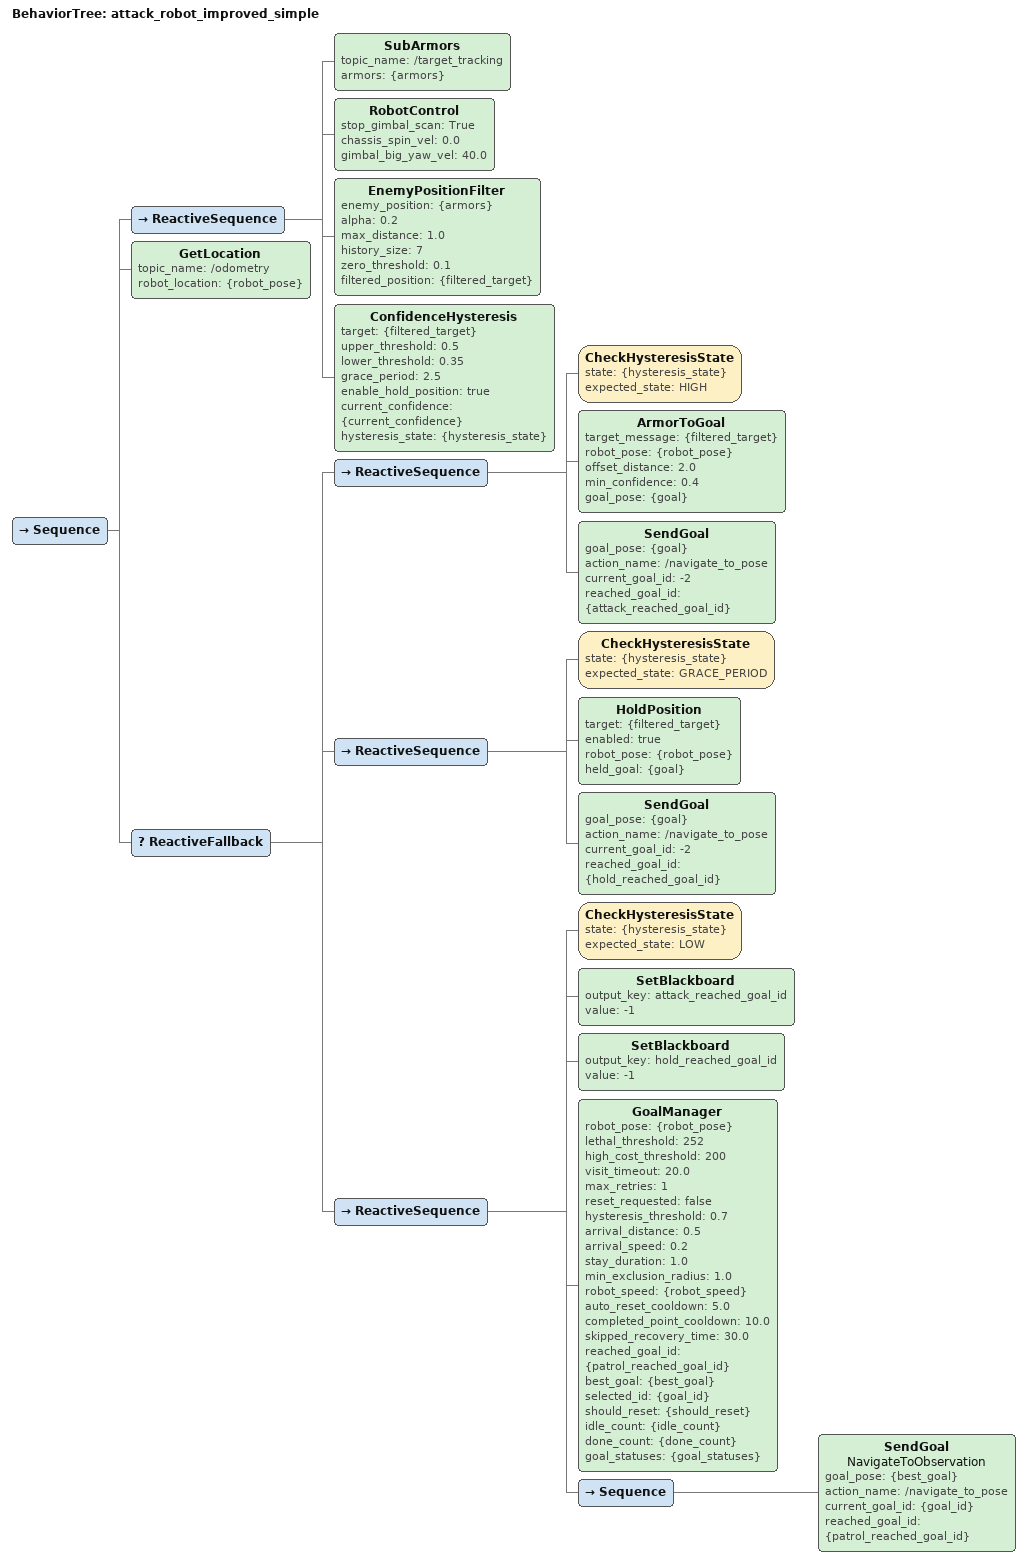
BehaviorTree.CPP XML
<?xml version="1.0" encoding="UTF-8"?>
<root BTCPP_format="4">
  <!--
    改进版 attack_robot 行为树 - 简化实用版

    核心改进:
    1. LOW 分支改为 ReactiveSequence - 允许巡逻时随时响应敌人
    2. 独立的握手端口 - 防止不同模式信号冲突
    3. 清理冗余验证 - 移除 IsGoalReached 重复检查

    说明: 此版本最小化改动，只修改关键问题，确保稳定运行
  -->
  <BehaviorTree ID="attack_robot_improved_simple">
    <Sequence>
      <!-- 感知层: 每次tick都执行 -->
      <ReactiveSequence>
        <SubArmors topic_name="/target_tracking"
                   armors="{armors}"/>
        <RobotControl stop_gimbal_scan="True"
                      chassis_spin_vel="0.0"
                      gimbal_big_yaw_vel="40.0"/>
        <EnemyPositionFilter enemy_position="{armors}"
                             alpha="0.2"
                             max_distance="1.0"
                             history_size="7"
                             zero_threshold="0.1"
                             filtered_position="{filtered_target}"/>
        <ConfidenceHysteresis target="{filtered_target}"
                              upper_threshold="0.5"
                              lower_threshold="0.35"
                              grace_period="2.5"
                              enable_hold_position="true"
                              current_confidence="{current_confidence}"
                              hysteresis_state="{hysteresis_state}"/>
      </ReactiveSequence>

      <!-- 获取机器人位置 -->
      <GetLocation topic_name="/odometry"
                   robot_location="{robot_pose}"/>

      <!-- 行为选择: ReactiveFallback -->
      <ReactiveFallback>

        <!-- 分支1: HIGH - 追击敌人 -->
        <ReactiveSequence>
          <CheckHysteresisState state="{hysteresis_state}"
                                expected_state="HIGH"/>
          <ArmorToGoal target_message="{filtered_target}"
                       robot_pose="{robot_pose}"
                       offset_distance="2.0"
                       min_confidence="0.4"
                       goal_pose="{goal}"/>
          <SendGoal goal_pose="{goal}"
                    action_name="/navigate_to_pose"
                    current_goal_id="-2"
                    reached_goal_id="{attack_reached_goal_id}"/>
        </ReactiveSequence>

        <!-- 分支2: GRACE_PERIOD - 保持位置 -->
        <ReactiveSequence>
          <CheckHysteresisState state="{hysteresis_state}"
                                expected_state="GRACE_PERIOD"/>
          <HoldPosition target="{filtered_target}"
                        enabled="true"
                        robot_pose="{robot_pose}"
                        held_goal="{goal}"/>
          <SendGoal goal_pose="{goal}"
                    action_name="/navigate_to_pose"
                    current_goal_id="-2"
                    reached_goal_id="{hold_reached_goal_id}"/>
        </ReactiveSequence>

        <!-- 分支3: LOW - 巡逻观测点 -->
        <!-- 关键改进: 改为 ReactiveSequence，允许随时切换 -->
        <ReactiveSequence>
          <CheckHysteresisState state="{hysteresis_state}"
                                expected_state="LOW"/>

          <!-- 清空其他模式的握手信号，防止残留 -->
          <SetBlackboard output_key="attack_reached_goal_id" value="-1"/>
          <SetBlackboard output_key="hold_reached_goal_id" value="-1"/>

          <!-- 目标管理器 -->
          <GoalManager robot_pose="{robot_pose}"
                       lethal_threshold="252"
                       high_cost_threshold="200"
                       visit_timeout="20.0"
                       max_retries="1"
                       reset_requested="false"
                       hysteresis_threshold="0.7"
                       arrival_distance="0.5"
                       arrival_speed="0.2"
                       stay_duration="1.0"
                       min_exclusion_radius="1.0"
                       robot_speed="{robot_speed}"
                       auto_reset_cooldown="5.0"
                       completed_point_cooldown="10.0"
                       skipped_recovery_time="30.0"
                       reached_goal_id="{patrol_reached_goal_id}"
                       best_goal="{best_goal}"
                       selected_id="{goal_id}"
                       should_reset="{should_reset}"
                       idle_count="{idle_count}"
                       done_count="{done_count}"
                       goal_statuses="{goal_statuses}"/>

          <!-- 发送巡逻目标 + 简化验证 (握手机制已处理) -->
          <Sequence>
            <SendGoal name="NavigateToObservation"
                      goal_pose="{best_goal}"
                      action_name="/navigate_to_pose"
                      current_goal_id="{goal_id}"
                      reached_goal_id="{patrol_reached_goal_id}"/>
            <!-- 移除冗余的 IsGoalReached，握手机制已在 GoalManager 中处理 -->
          </Sequence>
        </ReactiveSequence>

      </ReactiveFallback>
    </Sequence>
  </BehaviorTree>

</root>
